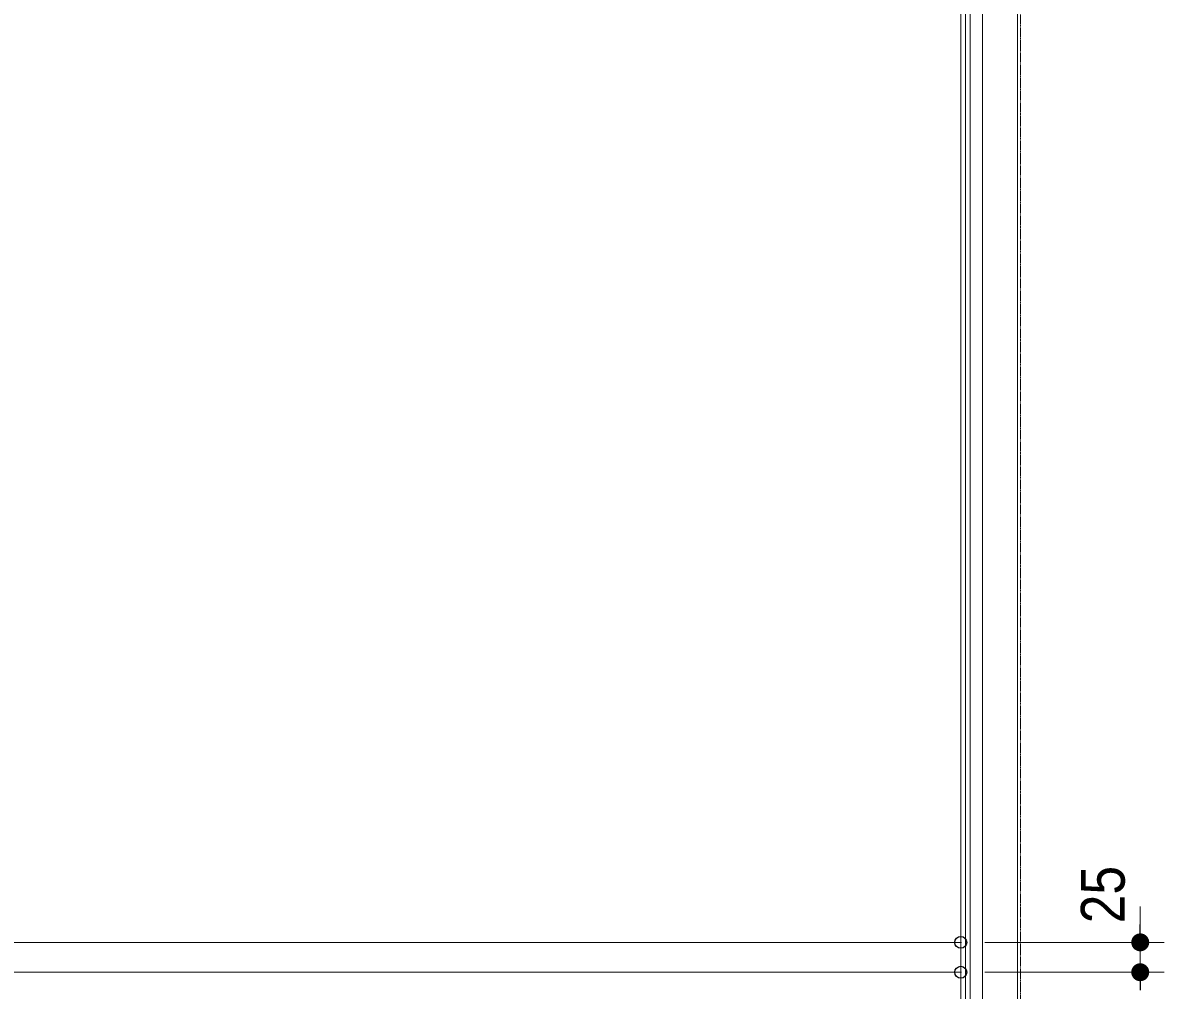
# Model space of a CAD drawing. Units: millimetres, scale not verified. Extents: x -6062 to 6062, y -3045 to 3045.
# Drawn here: x -2690 to -1737, y -1041 to -232 of the extents above; entities that cross this region are included whole.
import ezdxf
from ezdxf.enums import TextEntityAlignment as Align

# ---------------------------------------------------------------- set-up
doc = ezdxf.new("R2010")
doc.units = ezdxf.units.MM
doc.header["$LTSCALE"] = 20
doc.header["$PDMODE"] = 32
doc.header["$PDSIZE"] = 10
doc.linetypes.add('USER3', pattern=[10.5, 8, -0.5, 0.5, -0.5, 0.5, -0.5])
for name, color, linetype, lineweight in [('0-1_3一般', 7, 'Continuous', 15), ('0-3_0', 7, 'Continuous', 25), ('0-5_2寸法-2', 7, 'Continuous', 15)]:
    doc.layers.add(name, color=color, linetype=linetype, lineweight=lineweight)
doc.layers.add('0-4_Defpoints', color=7, linetype='Continuous')
doc.styles.add('ＭＳ Ｐゴシック', font='')
doc.styles.get('ＭＳ Ｐゴシック').set_extended_font_data('MS PGothic')

# ---------------------------------------------------------------- blocks, each defined once
blk = doc.blocks.new('グループ-25')
at = {"layer": '0-1_3一般'}
for p, q in [((-2303.9, -43170), (-2303.9, 2630)), ((-2221.9, -43170), (-2221.9, 2630)), ((-2020, -43170), (-2020, 2630)), ((-2381.9, -20020), (-2381.9, 1330)), ((-2381.9, -41870), (-2381.9, -20020)), ((-24381.9, -20520), (-2381.9, -20520))]:
    blk.add_line(p, q, dxfattribs=at)
for points in [[(-24411.9, 2630), (-1431.9, 2630), (-1431.9, -41870)], [(-24381.9, 1330), (-24381.9, -20020), (-2381.9, -20020)]]:
    blk.add_lwpolyline(points, dxfattribs=at)
at = {"layer": '0-1_3一般', "linetype": 'USER3'}
blk.add_lwpolyline([(-1431.9, 2630), (-1381.9, 2630), (-1381.9, -43170), (-1431.9, -43170)], dxfattribs=at)
blk = doc.blocks.new('グループ-38')
at = {"layer": '0-1_3一般'}
blk.add_blockref('グループ-25', (0, 0), dxfattribs=at)
blk = doc.blocks.new('_Dot')
at = {"layer": '0-3_0'}
blk.add_line((-10, 0), (-20, 0), dxfattribs=at)
for points in [[(0, 0), (-10, 0), (-9.92, 1.25)], [(0, 0), (-9.92, -1.25), (-10, 0)], [(0, 0), (-9.92, 1.25), (-9.69, 2.49)], [(0, 0), (-9.69, -2.49), (-9.92, -1.25)], [(0, 0), (-9.69, 2.49), (-9.3, 3.68)], [(0, 0), (-9.3, -3.68), (-9.69, -2.49)], [(0, 0), (-9.3, 3.68), (-8.76, 4.82)], [(0, 0), (-8.76, -4.82), (-9.3, -3.68)], [(0, 0), (-8.76, 4.82), (-8.09, 5.88)], [(0, 0), (-8.09, -5.88), (-8.76, -4.82)], [(0, 0), (-8.09, 5.88), (-7.29, 6.85)], [(0, 0), (-7.29, -6.85), (-8.09, -5.88)], [(0, 0), (-7.29, 6.85), (-6.37, 7.71)], [(0, 0), (-6.37, -7.71), (-7.29, -6.85)], [(0, 0), (-6.37, 7.71), (-5.36, 8.44)], [(0, 0), (-5.36, -8.44), (-6.37, -7.71)], [(0, 0), (-5.36, 8.44), (-4.26, 9.05)], [(0, 0), (-4.26, -9.05), (-5.36, -8.44)], [(0, 0), (-4.26, 9.05), (-3.09, 9.51)], [(0, 0), (-3.09, -9.51), (-4.26, -9.05)], [(0, 0), (-3.09, 9.51), (-1.87, 9.82)], [(0, 0), (-1.87, -9.82), (-3.09, -9.51)], [(0, 0), (-1.87, 9.82), (-0.63, 9.98)], [(0, 0), (-0.63, -9.98), (-1.87, -9.82)], [(0, 0), (-0.63, 9.98), (0.63, 9.98)], [(0, 0), (0.63, -9.98), (-0.63, -9.98)], [(0, 0), (0.63, 9.98), (1.87, 9.82)], [(0, 0), (1.87, 9.82), (3.09, 9.51)], [(0, 0), (3.09, 9.51), (4.26, 9.05)], [(0, 0), (4.26, 9.05), (5.36, 8.44)], [(0, 0), (5.36, 8.44), (6.37, 7.71)], [(0, 0), (6.37, 7.71), (7.29, 6.85)], [(0, 0), (7.29, 6.85), (8.09, 5.88)], [(0, 0), (8.09, 5.88), (8.76, 4.82)], [(0, 0), (8.76, 4.82), (9.3, 3.68)], [(0, 0), (9.3, 3.68), (9.69, 2.49)], [(0, 0), (9.69, 2.49), (9.92, 1.25)], [(0, 0), (9.92, 1.25), (10, 0)], [(0, 0), (1.87, -9.82), (0.63, -9.98)], [(0, 0), (3.09, -9.51), (1.87, -9.82)], [(0, 0), (4.26, -9.05), (3.09, -9.51)], [(0, 0), (5.36, -8.44), (4.26, -9.05)], [(0, 0), (6.37, -7.71), (5.36, -8.44)], [(0, 0), (7.29, -6.85), (6.37, -7.71)], [(0, 0), (8.09, -5.88), (7.29, -6.85)], [(0, 0), (8.76, -4.82), (8.09, -5.88)], [(0, 0), (9.3, -3.68), (8.76, -4.82)], [(0, 0), (9.69, -2.49), (9.3, -3.68)], [(0, 0), (9.92, -1.25), (9.69, -2.49)], [(0, 0), (10, 0), (9.92, -1.25)]]:
    blk.add_solid(points, dxfattribs=at)

msp = doc.modelspace()

# ---------------------------------------------------------------- linework, layer by layer
at = {"layer": '0-4_Defpoints'}
for p in [(-1906.6, -1001), (-1906.6, -1026), (-1756.6, -1026)]:
    msp.add_point(p, dxfattribs=at)
at = {"layer": '0-5_2寸法-2'}
for p, q in [((-1756.6, -985.99), (-1756.6, -970.99)), ((-1886.6, -1001), (-1736.6, -1001)), ((-1756.6, -1001), (-1756.6, -1026)), ((-1886.6, -1026), (-1736.6, -1026))]:
    msp.add_line(p, q, dxfattribs=at)

# ---------------------------------------------------------------- block references
at = {"layer": '0-1_3一般', "xscale": 0.05, "yscale": 0.05}
msp.add_blockref('グループ-38', (-1787.5, 0), dxfattribs=at)
at = {"layer": '0-5_2寸法-2', "xscale": 0.7503418, "yscale": 0.7503418}
for p, rotation in [((-1756.6, -1001), 270), ((-1756.6, -1026), 90)]:
    msp.add_blockref('_Dot', p, dxfattribs=dict(at, rotation=rotation))

# ---------------------------------------------------------------- texts
at = {"layer": '0-5_2寸法-2', "style": 'ＭＳ Ｐゴシック', "width": 0.9}
msp.add_text('25', height=36.66, rotation=90, dxfattribs=at).set_placement((-1758.57, -985.09), align=Align.BOTTOM_LEFT)

doc.saveas('drawing.dxf')
